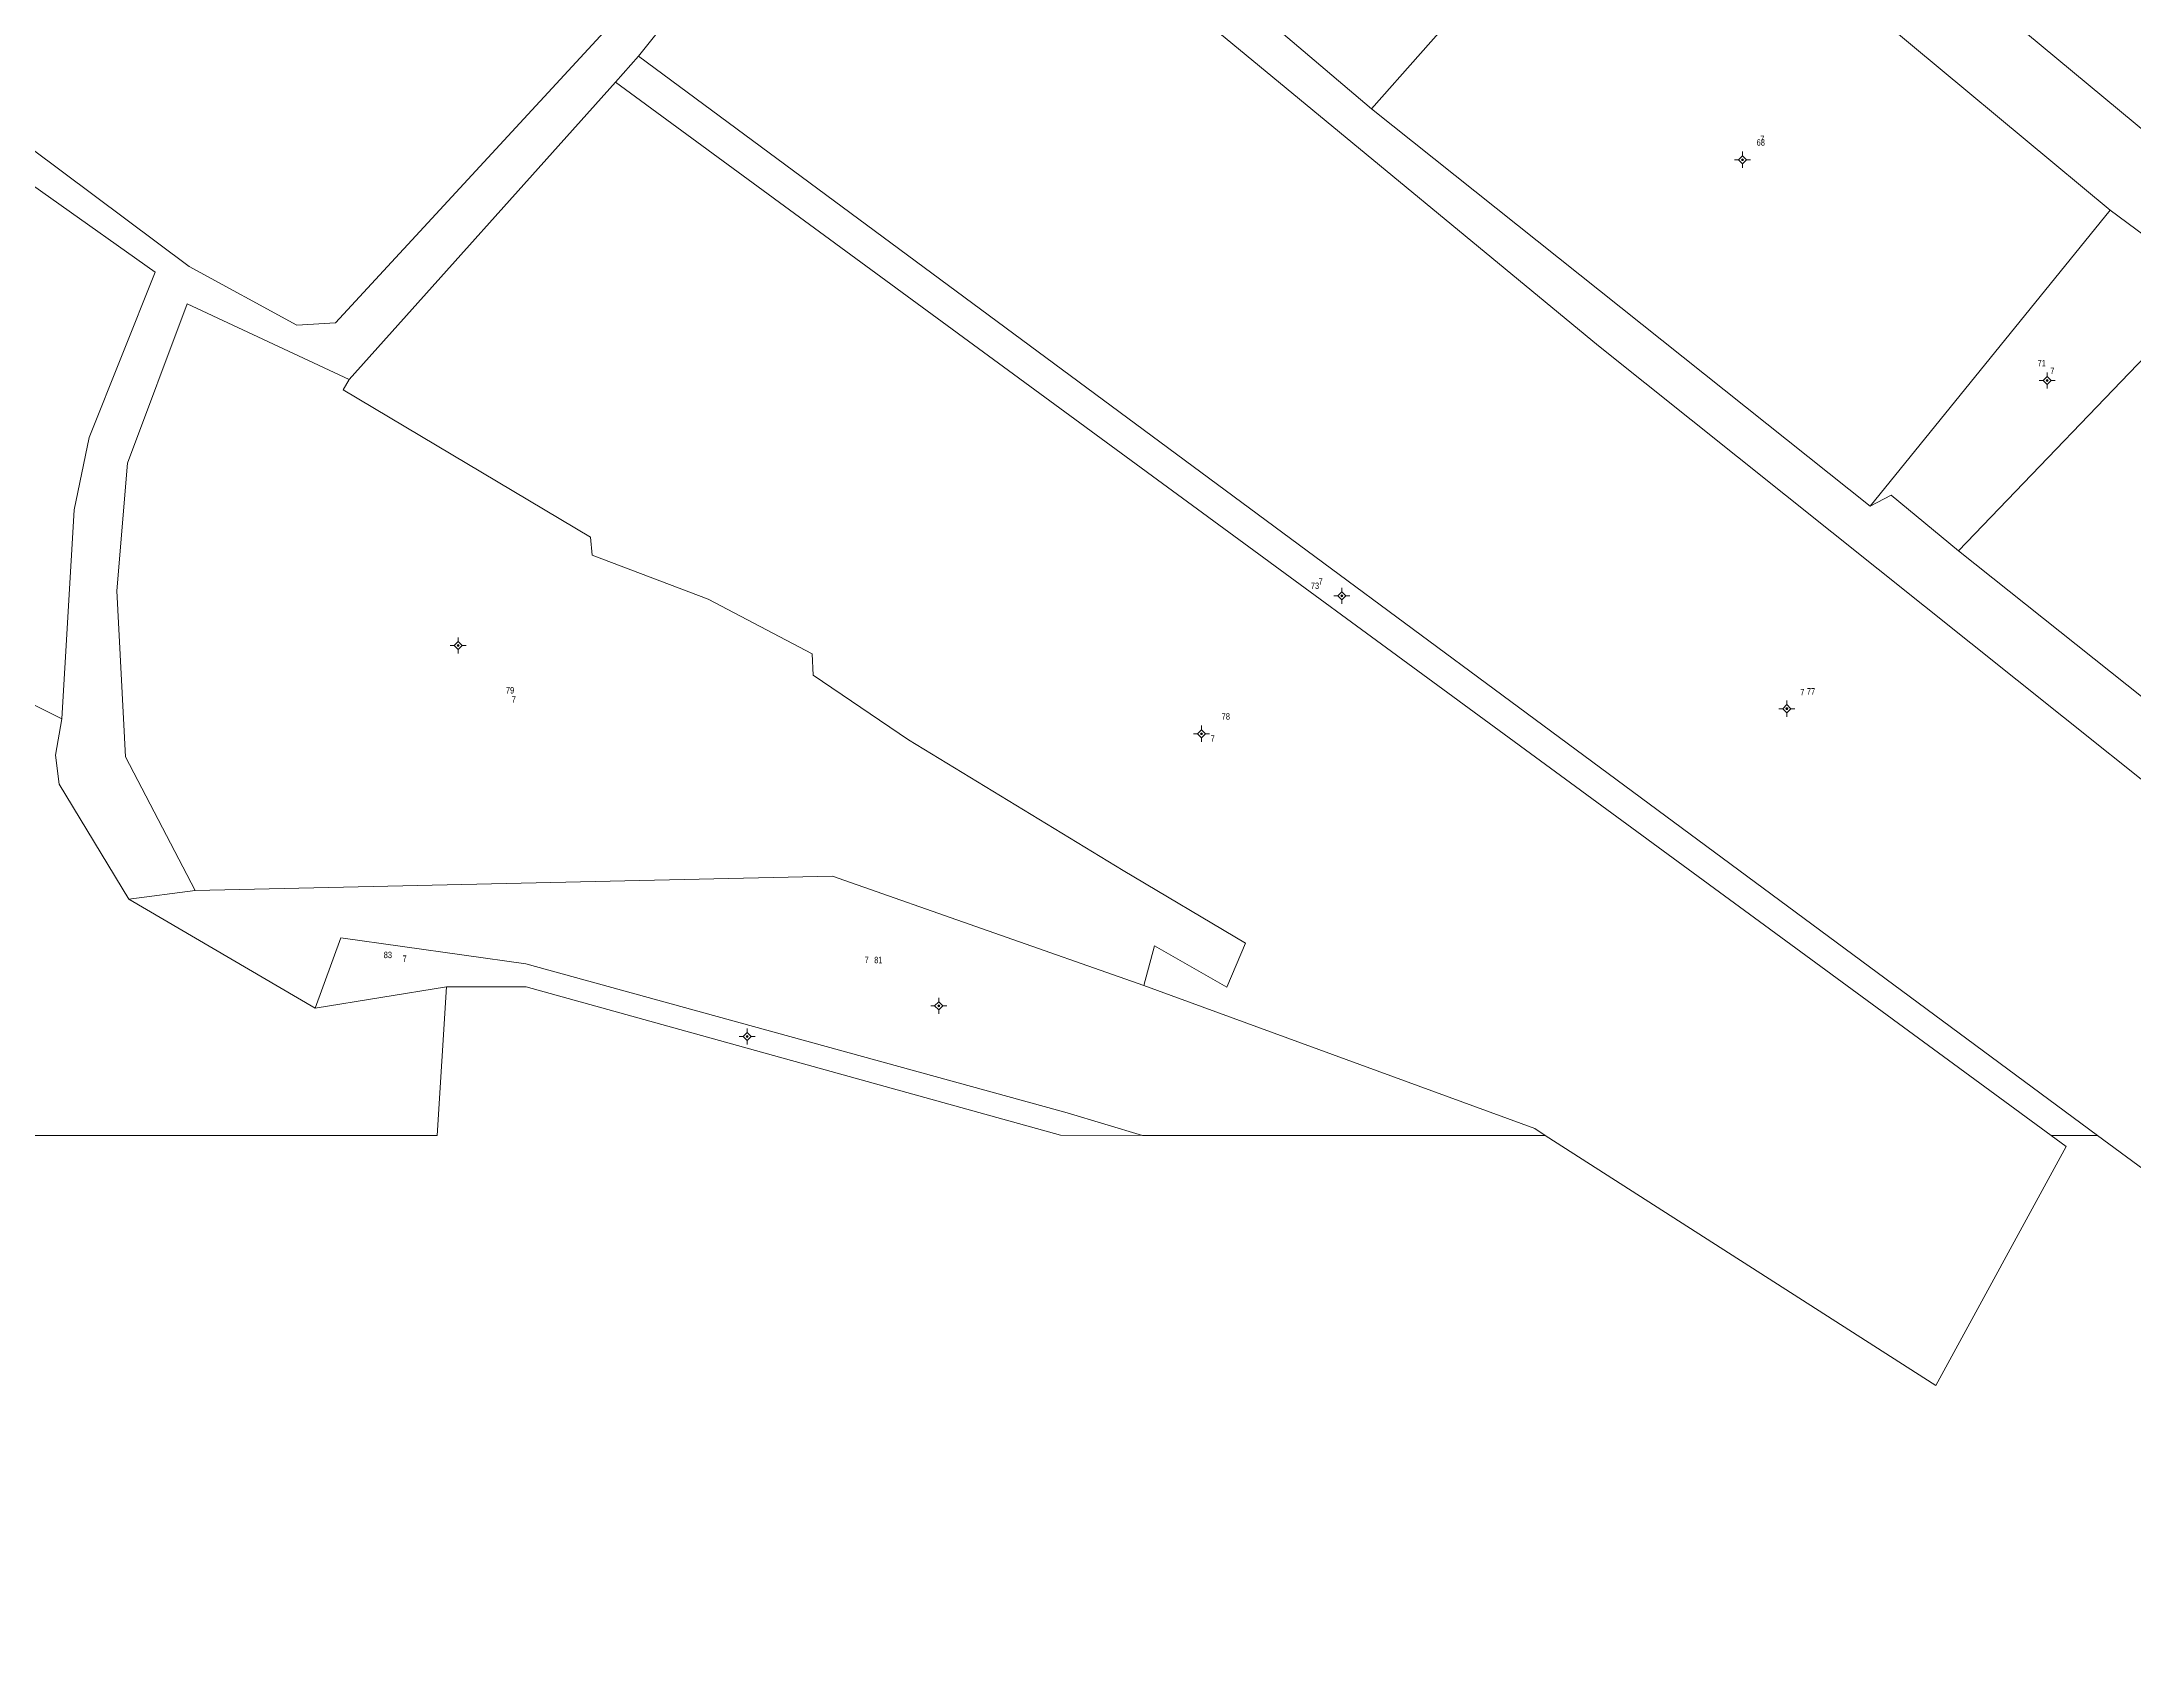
# Model space of a CAD drawing. Header units: metres. Extents: x 363965 to 364991, y 1840918 to 1841819.
# Drawn here: x 364475.6 to 364801, y 1840917.8 to 1841170 of the extents above; entities that cross this region are included whole.
import ezdxf

# ---------------------------------------------------------------- set-up
doc = ezdxf.new("R2010")
doc.units = ezdxf.units.M
doc.header["$LTSCALE"] = 0.4
doc.layers.add('10', color=7, linetype='Continuous', lineweight=13)
doc.layers.add('11', color=7, linetype='Continuous', lineweight=13)
doc.layers.add('14', color=7, linetype='Continuous')
doc.layers.add('15', color=7, linetype='Continuous')

msp = doc.modelspace()

# ---------------------------------------------------------------- hatches: boundary and pattern name
at = {"layer": '11'}
for points in [[(364740.2498, 1841151.72, 1), (364739.9497, 1841151.72, 1)], [(364787.6098, 1841117.38, 1), (364787.3098, 1841117.38, 1)], [(364677.9298, 1841083.9, 1), (364677.6298, 1841083.9, 1)], [(364540.4698, 1841076.18, 1), (364540.1698, 1841076.18, 1)], [(364747.1198, 1841066.35, 1), (364746.8198, 1841066.35, 1)], [(364656.0998, 1841062.46, 1), (364655.7998, 1841062.46, 1)], [(364615.2198, 1841020.14, 1), (364614.9198, 1841020.14, 1)], [(364585.4498, 1841015.37, 1), (364585.1497, 1841015.37, 1)]]:
    msp.add_hatch(color=256, dxfattribs=at).paths.add_polyline_path(points)

# ---------------------------------------------------------------- linework, layer by layer
at = {"layer": '10'}
for p, q in [((364682.39, 1841159.65), (364723.01, 1841205.61)), ((364797.29, 1841143.88), (364723.01, 1841205.61)), ((364662.18, 1841176.86), (364682.39, 1841159.65)), ((364523.39, 1841117.53), (364564.8, 1841163.8)), ((364564.8, 1841163.8), (364788.11, 1841000)), ((364682.39, 1841159.65), (364759.93, 1841097.82)), ((364759.93, 1841097.82), (364797.29, 1841143.88)), ((364813.19, 1841132.02), (364797.29, 1841143.88)), ((364773.66, 1841090.88), (364813.19, 1841132.02)), ((364773.66, 1841090.88), (364805.22, 1841065.82)), ((364347.21, 1841000), (364537.05, 1841000)), ((364646.78, 1841000), (364709.42, 1841000)), ((364788.11, 1841000), (364795.29, 1841000)), ((364788.11, 1841000), (364790.45, 1840998.28)), ((364795.29, 1841000), (364906.47, 1840917.77))]:
    msp.add_line(p, q, dxfattribs=at)
for points in [[(364000, 1841818.51), (364226.95, 1841634.28), (364439.41, 1841455.05), (364715.23, 1841228.68), (364889.83, 1841083.79), (364984.66, 1841005.61), (364991.26, 1841000)], [(364412.66, 1841296.27), (364362.55, 1841234.41), (364428.14, 1841184.77), (364463.99, 1841160.85), (364498.47, 1841135.1), (364515.26, 1841125.99), (364521.27, 1841126.33), (364563.67, 1841172.28)], [(364927.73, 1840955.09), (364717.68, 1841122.79), (364606.02, 1841214.93), (364568.39, 1841167.81)], [(364564.8, 1841163.8), (364568.39, 1841167.81), (364795.29, 1841000)], [(364455.12, 1841101.6), (364465.03, 1841061.93), (364472.65, 1841067.76), (364478.68, 1841064.75), (364480.63, 1841097.27), (364482.95, 1841108.53), (364493.19, 1841134.24), (364460.7, 1841157.23)], [(364646.98, 1841023.31), (364598.57, 1841040.29), (364499.45, 1841038.08), (364488.57, 1841058.85), (364487.26, 1841084.69), (364488.92, 1841104.55), (364498.17, 1841129.3), (364523.39, 1841117.53)], [(364646.98, 1841023.31), (364648.63, 1841029.49), (364659.88, 1841023.05), (364662.78, 1841029.87), (364643.75, 1841041.2), (364610.35, 1841061.5), (364595.52, 1841071.58), (364595.38, 1841074.9), (364579.19, 1841083.37), (364561.16, 1841090.21), (364560.89, 1841093.03), (364522.43, 1841115.92), (364523.39, 1841117.53)], [(364759.93, 1841097.82), (364763.2, 1841099.57), (364773.66, 1841090.88)], [(364499.45, 1841038.08), (364489.11, 1841036.73), (364478.28, 1841054.59), (364477.71, 1841059.1), (364478.68, 1841064.75)], [(364537.05, 1841000), (364538.51, 1841023.11), (364518.08, 1841019.77), (364489.11, 1841036.73)], [(364646.78, 1841000), (364635.04, 1841003.49), (364550.85, 1841026.66), (364522.07, 1841030.74), (364518.08, 1841019.77)], [(364646.78, 1841000), (364634, 1841000.02), (364550.9, 1841023.1), (364538.51, 1841023.11)], [(364646.98, 1841023.31), (364707.8, 1841001.04), (364709.42, 1841000), (364770.18, 1840961.11), (364790.45, 1840998.28)]]:
    msp.add_lwpolyline(points, dxfattribs=at)
at = {"layer": '11'}
for p, q in [((364740.1, 1841152.97), (364740.1, 1841152.34)), ((364739.48, 1841151.72), (364738.85, 1841151.72)), ((364740.1, 1841151.1), (364740.1, 1841150.47)), ((364741.35, 1841151.72), (364740.72, 1841151.72)), ((364786.84, 1841117.38), (364786.21, 1841117.38)), ((364787.46, 1841118.63), (364787.46, 1841118)), ((364787.46, 1841116.76), (364787.46, 1841116.13)), ((364788.71, 1841117.38), (364788.08, 1841117.38)), ((364677.78, 1841085.15), (364677.78, 1841084.52)), ((364677.16, 1841083.9), (364676.53, 1841083.9)), ((364677.78, 1841083.28), (364677.78, 1841082.65)), ((364679.03, 1841083.9), (364678.4, 1841083.9)), ((364540.32, 1841077.43), (364540.32, 1841076.8)), ((364539.7, 1841076.18), (364539.07, 1841076.18)), ((364540.32, 1841075.56), (364540.32, 1841074.93)), ((364541.57, 1841076.18), (364540.94, 1841076.18)), ((364746.34, 1841066.35), (364745.72, 1841066.35)), ((364746.97, 1841067.6), (364746.97, 1841066.98)), ((364746.97, 1841065.72), (364746.97, 1841065.1)), ((364748.22, 1841066.35), (364747.6, 1841066.35)), ((364655.32, 1841062.46), (364654.7, 1841062.46)), ((364655.95, 1841063.71), (364655.95, 1841063.08)), ((364655.95, 1841061.84), (364655.95, 1841061.21)), ((364657.2, 1841062.46), (364656.58, 1841062.46)), ((364614.44, 1841020.14), (364613.82, 1841020.14)), ((364615.07, 1841021.39), (364615.07, 1841020.76)), ((364615.07, 1841019.52), (364615.07, 1841018.89)), ((364616.32, 1841020.14), (364615.7, 1841020.14)), ((364585.3, 1841016.62), (364585.3, 1841016)), ((364584.68, 1841015.37), (364584.05, 1841015.37)), ((364585.3, 1841014.74), (364585.3, 1841014.12)), ((364586.55, 1841015.37), (364585.92, 1841015.37))]:
    msp.add_line(p, q, dxfattribs=at)
for points in [[(364740.1, 1841152.34), (364739.48, 1841151.72), (364740.1, 1841151.1), (364740.72, 1841151.72)], [(364787.46, 1841118), (364786.84, 1841117.38), (364787.46, 1841116.76), (364788.08, 1841117.38)], [(364677.78, 1841084.52), (364677.16, 1841083.9), (364677.78, 1841083.28), (364678.4, 1841083.9)], [(364540.32, 1841076.8), (364539.7, 1841076.18), (364540.32, 1841075.56), (364540.94, 1841076.18)], [(364746.97, 1841066.98), (364746.34, 1841066.35), (364746.97, 1841065.72), (364747.6, 1841066.35)], [(364655.95, 1841063.08), (364655.32, 1841062.46), (364655.95, 1841061.84), (364656.58, 1841062.46)], [(364615.07, 1841020.76), (364614.44, 1841020.14), (364615.07, 1841019.52), (364615.7, 1841020.14)], [(364585.3, 1841016), (364584.68, 1841015.37), (364585.3, 1841014.74), (364585.92, 1841015.37)]]:
    msp.add_lwpolyline(points, close=True, dxfattribs=at)
for centre in [(364740.0997, 1841151.72), (364787.4598, 1841117.38), (364677.7798, 1841083.9), (364540.3198, 1841076.18), (364746.9698, 1841066.35), (364655.9498, 1841062.46), (364615.0698, 1841020.14), (364585.2998, 1841015.37)]:
    msp.add_circle(centre, 0.15, dxfattribs=at)

# ---------------------------------------------------------------- texts
at = {"layer": '14', "width": 0.75}
for p in [(364742.84, 1841154.44), (364787.96, 1841118.4), (364674.15, 1841085.62), (364548.67, 1841067.28), (364749.08, 1841068.42), (364657.37, 1841061.22), (364531.69, 1841026.97), (364603.56, 1841026.79)]:
    msp.add_text('7', height=1, dxfattribs=at).set_placement(p)
at = {"layer": '15'}
for s, width, p in [('68', 0.8, (364742.28, 1841153.91)), ('71', 0.75, (364785.99, 1841119.58)), ('73', 0.8, (364672.95, 1841084.96)), ('79', 0.85, (364547.75, 1841068.71)), ('77', 0.8, (364750.1, 1841068.54)), ('78', 0.8, (364659.08, 1841064.65)), ('83', 0.8, (364528.75, 1841027.56)), ('81', 0.75, (364605.04, 1841026.77))]:
    msp.add_text(s, height=1, dxfattribs=dict(at, width=width)).set_placement(p)

doc.saveas('drawing.dxf')
